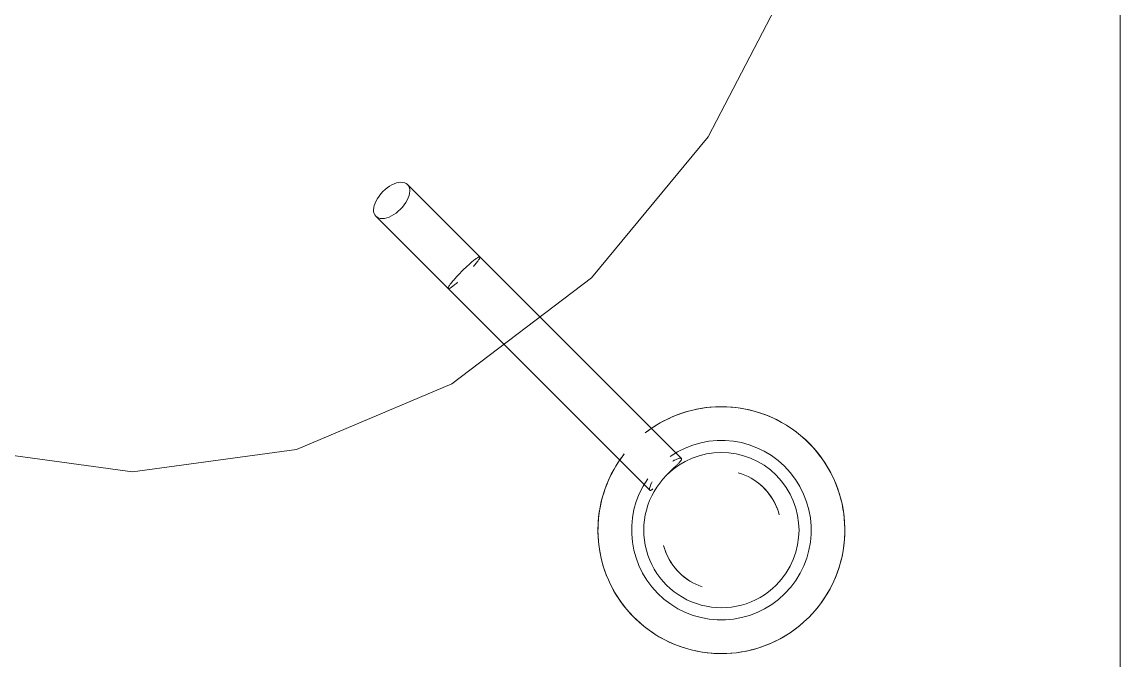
# Model space of a CAD drawing. Header units: inches. Extents: x -1551 to 2054, y 9767 to 12269.
# Drawn here: x 1034.28 to 1043.46, y 11456.59 to 11461.92 of the extents above; entities that cross this region are included whole.
import ezdxf

# ---------------------------------------------------------------- set-up
doc = ezdxf.new("R2010")
doc.units = ezdxf.units.IN
doc.header["$MEASUREMENT"] = 0
doc.layers.add('P-SANR-FIXT', color=6, linetype='Continuous', lineweight=9)

# ---------------------------------------------------------------- blocks, each defined once
blk = doc.blocks.new('Plbg-Sink Wall Mounted-UH - Sink-403447-KEY PLAN - 1ST FLOOR')
at = {"layer": 'P-SANR-FIXT'}
for p, q in [((-12, -0.75), (12, -0.75)), ((7.3253, -4.4138), (5.6409, -6.0983)), ((5.906, -6.3634), (7.5905, -4.679)), ((5.6409, -6.0983), (5.0365, -6.7027)), ((5.3016, -6.9678), (5.906, -6.3634))]:
    blk.add_line(p, q, dxfattribs=at)
at = {"layer": 'P-SANR-FIXT', "flags": 128}
for points in [[(0.3277, -2.8558), (1.6572, -3.004), (3.2284, -3.4588), (4.6379, -4.1916), (5.8149, -5.1654), (6.7006, -6.3315), (7.2504, -7.6314), (7.4367, -9)], [(8.6531, -3.3512), (8.6234, -3.3226), (8.5925, -3.2952), (8.5606, -3.2691), (8.5277, -3.2443), (8.4937, -3.2208), (8.4589, -3.1987), (8.4232, -3.178), (8.3867, -3.1588), (8.3495, -3.141), (8.3116, -3.1248), (8.2731, -3.11), (8.234, -3.0968), (8.1944, -3.0852), (8.1544, -3.0752), (8.114, -3.0668), (8.0734, -3.06), (8.0324, -3.0548), (7.9913, -3.0513), (7.9501, -3.0495), (7.9089, -3.0492), (7.8677, -3.0507), (7.8265, -3.0537), (7.7856, -3.0584), (7.7448, -3.0648), (7.7043, -3.0728), (7.6642, -3.0824), (7.6245, -3.0935), (7.5853, -3.1063), (7.5466, -3.1206), (7.5085, -3.1365), (7.4711, -3.1539), (7.4344, -3.1727), (7.3985, -3.193), (7.3635, -3.2147), (7.3293, -3.2378), (7.2961, -3.2623), (7.2639, -3.2881), (7.2327, -3.3151), (7.2027, -3.3433), (7.1738, -3.3728), (7.1461, -3.4033), (7.1196, -3.435), (7.0944, -3.4677), (7.0706, -3.5013), (7.0481, -3.5359), (7.0271, -3.5714), (7.0074, -3.6076), (6.9893, -3.6447), (6.9726, -3.6824), (6.9574, -3.7208), (6.9438, -3.7597), (6.9318, -3.7992), (6.9213, -3.8391), (6.9125, -3.8793), (6.9052, -3.9199), (6.8996, -3.9608), (6.8957, -4.0019), (6.8934, -4.0431), (6.8927, -4.0843), (6.8937, -4.1255), (6.8963, -4.1667), (6.9006, -4.2077), (6.9065, -4.2485), (6.914, -4.2891), (6.9232, -4.3293), (6.9339, -4.3691), (6.9463, -4.4085), (6.9602, -4.4473), (6.9756, -4.4856), (6.9926, -4.5232), (7.011, -4.5601), (7.031, -4.5962), (7.0523, -4.6315), (7.075, -4.6659), (7.0991, -4.6994)], [(7.2873, -4.8916), (7.3202, -4.9164), (7.3541, -4.9399), (7.389, -4.962), (7.4247, -4.9827), (7.4611, -5.0019), (7.4984, -5.0197), (7.5363, -5.036), (7.5748, -5.0507), (7.6139, -5.0639), (7.6535, -5.0755), (7.6935, -5.0855), (7.7338, -5.0939), (7.7745, -5.1007), (7.8155, -5.1059), (7.8565, -5.1094), (7.8978, -5.1113), (7.939, -5.1115), (7.9802, -5.1101), (8.0214, -5.107), (8.0623, -5.1023), (8.1031, -5.0959), (8.1436, -5.088), (8.1837, -5.0784), (8.2234, -5.0672), (8.2626, -5.0544), (8.3013, -5.0401), (8.3394, -5.0242), (8.3768, -5.0069), (8.4135, -4.988), (8.4494, -4.9677), (8.4844, -4.946), (8.5186, -4.9229), (8.5518, -4.8984), (8.584, -4.8727), (8.6152, -4.8457), (8.6452, -4.8174), (8.6741, -4.788), (8.7018, -4.7574), (8.7283, -4.7258), (8.7534, -4.6931), (8.7773, -4.6594), (8.7998, -4.6248), (8.8208, -4.5894), (8.8405, -4.5531), (8.8586, -4.5161), (8.8753, -4.4783), (8.8905, -4.44), (8.9041, -4.401), (8.9161, -4.3616), (8.9266, -4.3217), (8.9354, -4.2814), (8.9426, -4.2408), (8.9482, -4.1999), (8.9522, -4.1589), (8.9545, -4.1177), (8.9552, -4.0764), (8.9542, -4.0352), (8.9516, -3.994), (8.9473, -3.953), (8.9414, -3.9122), (8.9338, -3.8716), (8.9247, -3.8314), (8.9139, -3.7916), (8.9016, -3.7522), (8.8877, -3.7134), (8.8723, -3.6752), (8.8553, -3.6376), (8.8368, -3.6007), (8.8169, -3.5646), (8.7956, -3.5293), (8.7728, -3.4948), (8.7488, -3.4614), (8.7233, -3.4289), (8.6966, -3.3974), (8.6687, -3.3671), (8.6531, -3.3512)], [(7.4367, -9), (7.2504, -10.3686), (6.7006, -11.6685), (5.8149, -12.8346), (4.6379, -13.8084), (3.2284, -14.5412), (1.6572, -14.996), (0.003, -15.1502), (-1.6511, -14.996), (-3.2223, -14.5412), (-4.6318, -13.8084), (-5.8089, -12.8346), (-6.6945, -11.6685), (-7.2443, -10.3686), (-7.4307, -9)]]:
    blk.add_lwpolyline(points, dxfattribs=at)
at = {"layer": 'P-SANR-FIXT'}
for radius, start, end in [(1.0313, 45, 218.05613), (0.75, 45, 214.80037), (1.0313, 231.94387, 45), (0.6484, 45, 225), (0.75, 235.19963, 45), (0.5, 109.77151, 163.80513), (0.6484, 225, 45), (0.5, 105, 150), (0.5, 289.77151, 341.08899), (0.5, 285, 330)]:
    blk.add_arc((7.9239, -4.0804), radius, start, end, dxfattribs=at)
for start_param, end_param in [(4.712389, 7.853982), (1.570796, 4.712389)]:
    blk.add_ellipse((5.1691, -6.8353), major_axis=(-0.1326, 0.1326), ratio=0.5547, start_param=start_param, end_param=end_param, dxfattribs=at)
for points, knots in [([(7.3465, -4.4851), (7.3422, -4.4774), (7.3348, -4.4629), (7.3248, -4.4377), (7.3218, -4.4202), (7.3252, -4.4127), (7.3299, -4.4119), (7.3351, -4.4137), (7.3396, -4.4163), (7.3447, -4.4201), (7.3506, -4.4247), (7.3572, -4.4304), (7.3642, -4.4372), (7.3717, -4.4448), (7.3801, -4.4532), (7.3891, -4.4623), (7.3984, -4.4722), (7.4083, -4.4827), (7.4188, -4.4936), (7.4298, -4.5048), (7.4449, -4.5201), (7.4565, -4.532), (7.4643, -4.54)], [-0.7777778, -0.7777778, -0.7777778, -0.7777778, -0.7222222, -0.6666667, -0.5555556, -0.5, -0.4444444, -0.4166667, -0.3888889, -0.3611111, -0.3333333, -0.3055556, -0.2777778, -0.25, -0.2222222, -0.1944444, -0.1666667, -0.1388889, -0.1111111, -0.0833333, -0.0555556, 0, 0, 0, 0]), ([(7.5794, -4.6536), (7.5811, -4.6556), (7.5842, -4.6596), (7.588, -4.6647), (7.5906, -4.6692), (7.5919, -4.6731), (7.5921, -4.6763), (7.5907, -4.6795), (7.5841, -4.6825), (7.5667, -4.6795), (7.5414, -4.6695), (7.5269, -4.6621), (7.5192, -4.6579)], [-0.6666667, -0.6666667, -0.6666667, -0.6666667, -0.6388889, -0.6111111, -0.5833333, -0.5555556, -0.5277778, -0.5, -0.4444444, -0.3333333, -0.2777778, -0.2222222, -0.2222222, -0.2222222, -0.2222222]), ([(5.7202, -6.1516), (5.7095, -6.1422), (5.6944, -6.1295), (5.6771, -6.1162), (5.6658, -6.1082), (5.6564, -6.1023), (5.6489, -6.0985), (5.6436, -6.0971), (5.6405, -6.0979), (5.6397, -6.101), (5.6411, -6.1063), (5.6448, -6.1138), (5.6508, -6.1233), (5.6588, -6.1345), (5.6721, -6.1518), (5.6932, -6.177), (5.7241, -6.2108), (5.7469, -6.2343), (5.7584, -6.2459)], [0.1666667, 0.1666667, 0.1666667, 0.1666667, 0.25, 0.2916667, 0.3333333, 0.375, 0.4166667, 0.4583333, 0.5, 0.5416667, 0.5833333, 0.625, 0.6666667, 0.7083333, 0.75, 0.8333333, 0.9166667, 1, 1, 1, 1]), ([(5.7584, -6.2459), (5.77, -6.2574), (5.7935, -6.2803), (5.8273, -6.3111), (5.8525, -6.3322), (5.8698, -6.3455), (5.8811, -6.3535), (5.8905, -6.3595), (5.898, -6.3632), (5.9033, -6.3647), (5.9064, -6.3638), (5.9072, -6.3607), (5.9058, -6.3554), (5.902, -6.3479), (5.8961, -6.3385), (5.8881, -6.3272), (5.8748, -6.3099), (5.8621, -6.2948), (5.8527, -6.2841)], [0, 0, 0, 0, 0.0833333, 0.1666667, 0.25, 0.2916667, 0.3333333, 0.375, 0.4166667, 0.4583333, 0.5, 0.5416667, 0.5833333, 0.625, 0.6666667, 0.7083333, 0.75, 0.8333333, 0.8333333, 0.8333333, 0.8333333])]:
    blk.add_open_spline(points, degree=3, knots=knots, dxfattribs=at)

msp = doc.modelspace()

# ---------------------------------------------------------------- block references
at = {"layer": 'P-SANR-FIXT', "rotation": 269.9999999999986}
msp.add_blockref('Plbg-Sink Wall Mounted-UH - Sink-403447-KEY PLAN - 1ST FLOOR', (1044.2056, 11465.6019), dxfattribs=at)

doc.saveas('drawing.dxf')
